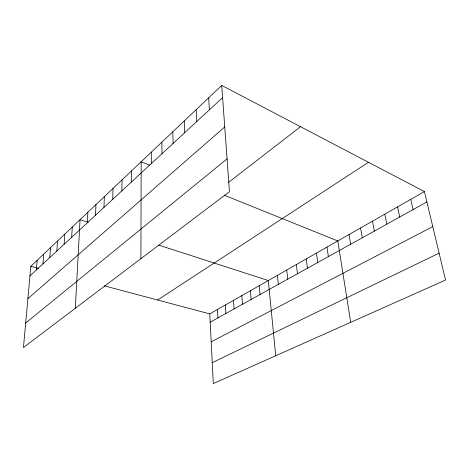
<?xml version="1.0" encoding="UTF-8"?>
<svg xmlns="http://www.w3.org/2000/svg" width="469" height="469" viewBox="0 0 469 469"><rect width="100%" height="100%" fill="white"/><g stroke="black" fill="none" stroke-linecap="round" stroke-linejoin="round"><path stroke-width="0.7" d="M140.911 258.665L141.163 161.77L149.816 165.252M131.302 182.113L131.426 170.997M121.846 190.865L122.051 179.873M112.742 199.29L113.029 188.421M103.971 207.404L104.335 196.663M95.524 215.224L95.952 204.607M87.369 222.769L87.861 212.269M75.327 308.274L80.052 219.674L88.207 222.306M71.675 237.291L72.285 227.031M64.118 244.285L64.781 234.142M56.819 251.038L57.529 241.013M49.767 257.563L50.517 247.655M42.943 263.877L43.74 254.081M36.342 269.986L37.174 260.295M221.726 85.434L30.819 266.322L23.45 347.511L229.452 191.692L221.726 85.434L424.422 191.592L445.55 280.057L213.301 383.566L209.772 313.878L424.422 191.592M29.952 275.901L222.611 97.622M27.882 298.665L224.745 126.952M25.678 322.994L227.066 158.885M228.538 182.382L300.535 126.706M157.59 300.013L368.464 162.286M210.188 322.18L426.89 201.94M211.185 341.819L432.787 226.627M212.24 362.678L439.125 253.16M30.819 266.322L38.493 268.356M104.224 285.826L209.772 313.878M158.792 245.123L268.315 280.526L275.719 355.748M224.176 195.192L337.803 240.937L350.695 322.332M410.762 199.372L413.072 209.608M397.565 206.888L399.729 217.012M384.815 214.157L386.831 224.17M372.48 221.18L374.362 231.088M360.55 227.981L362.303 237.777M348.995 234.564L350.63 244.255M326.957 247.116L328.37 256.607M316.44 253.108L317.753 262.499M306.239 258.917L307.453 268.209M296.338 264.557L297.463 273.755M286.729 270.038L287.767 279.137M277.39 275.356L278.346 284.361M259.234 285.697L260.037 294.52M250.405 290.727L251.138 299.462M241.828 295.617L242.485 304.258M233.48 300.371L234.078 308.924M225.36 304.997L225.9 313.462M208.682 97.792L209.403 109.846M217.464 309.499L217.938 317.882M196.206 109.617L196.775 121.53M184.258 120.932L184.686 132.715M172.809 131.783L173.108 143.426M161.828 142.183L162.01 153.697M151.288 152.173L151.358 163.552"/></g></svg>
